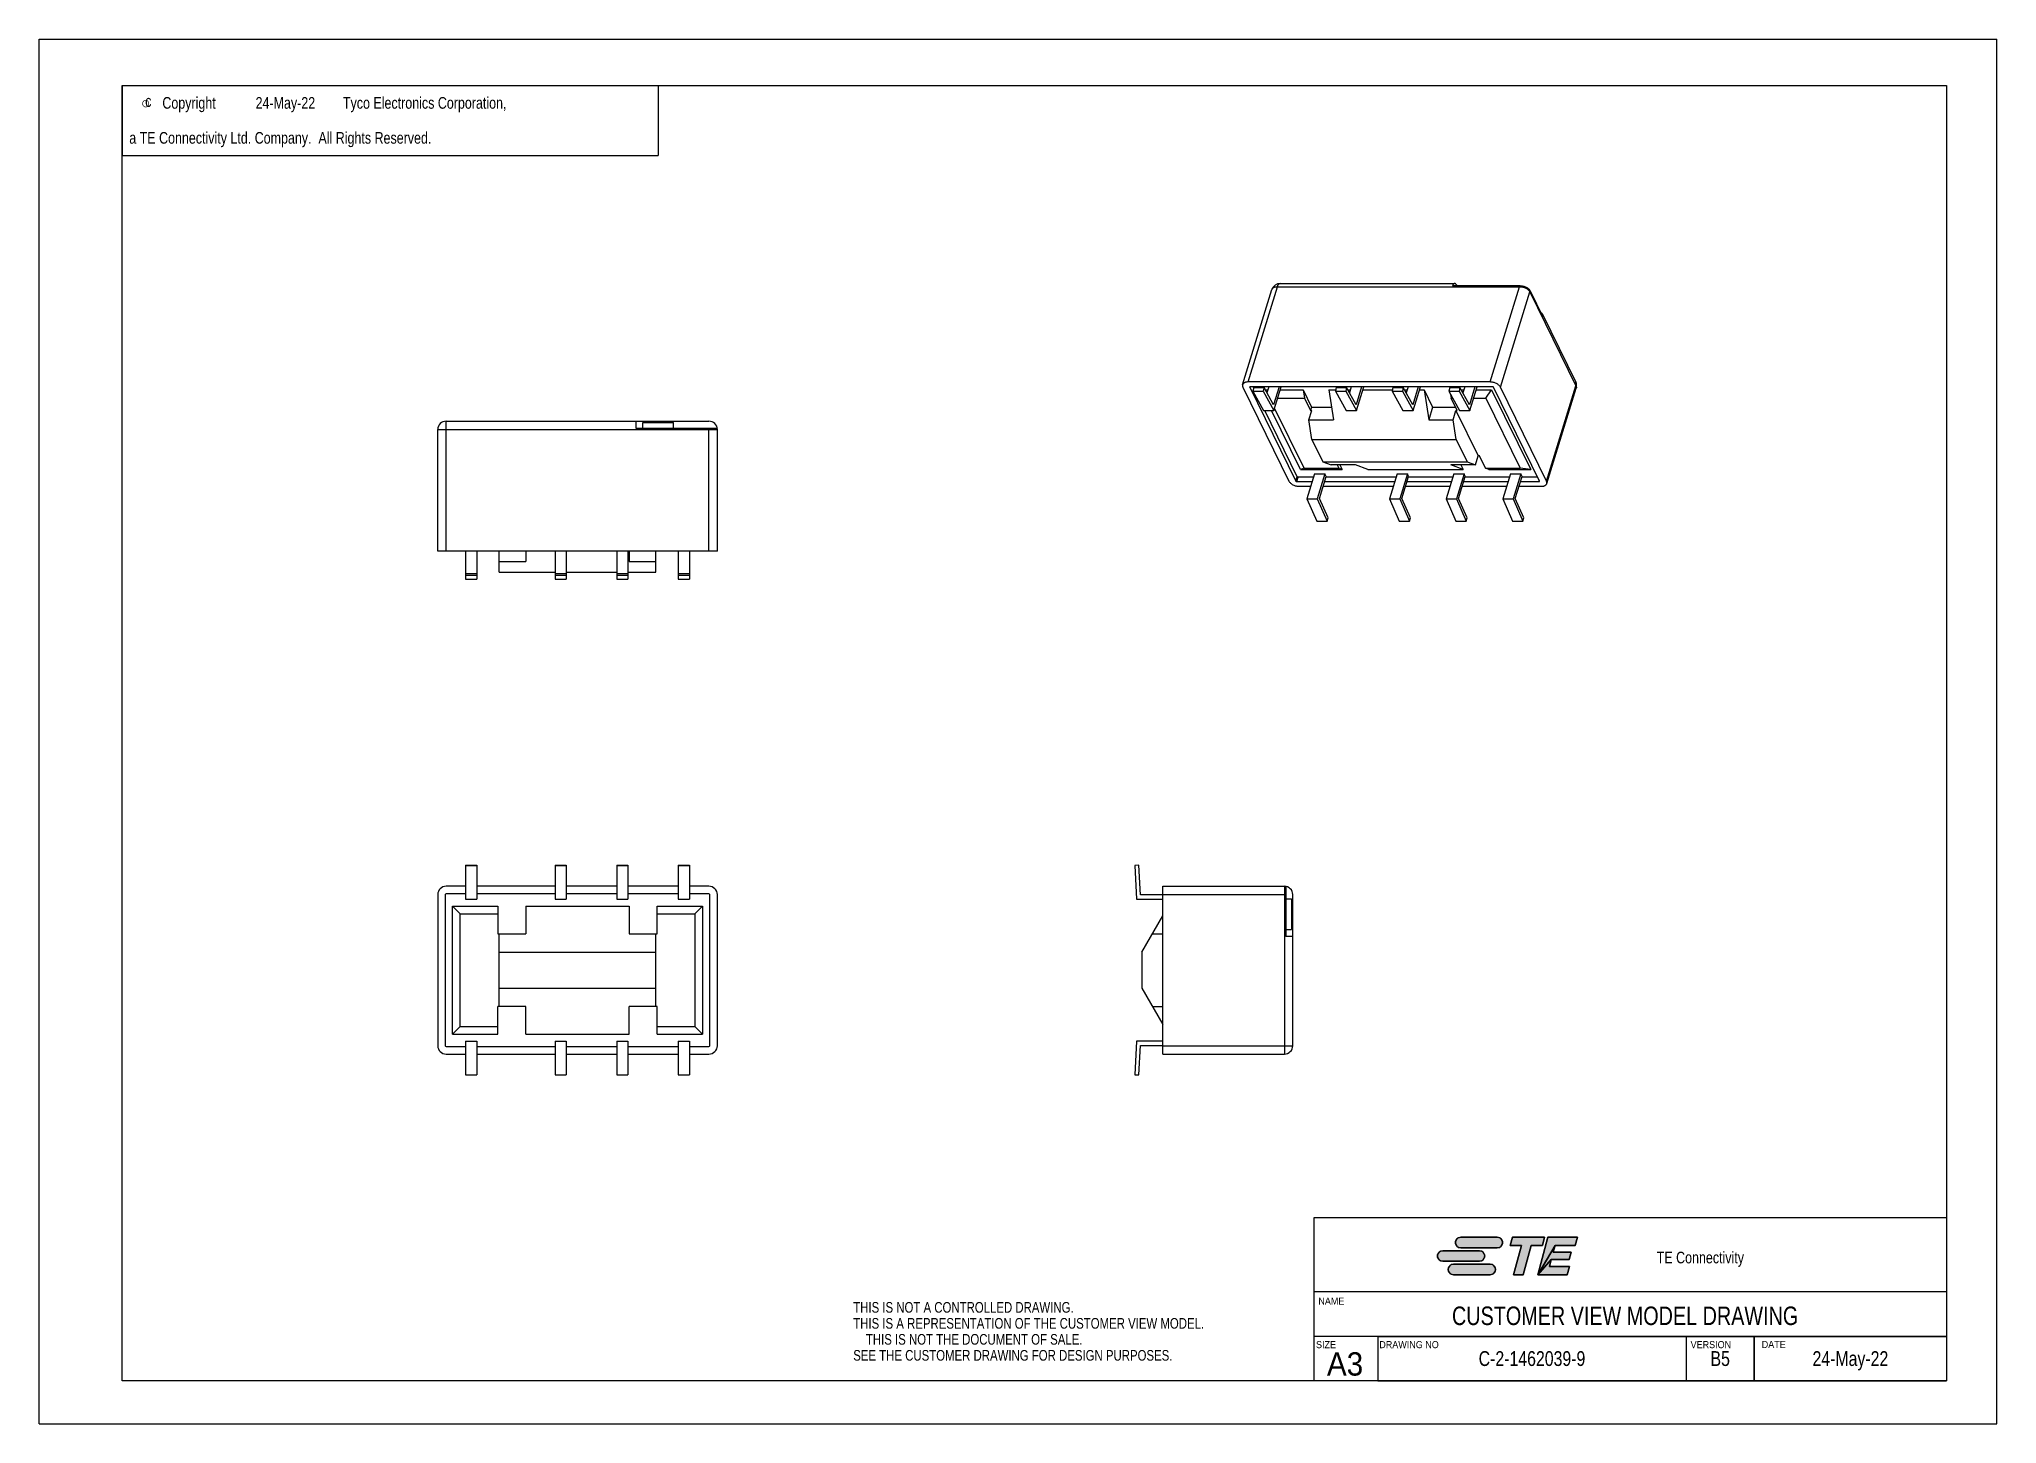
# Model space of a CAD drawing. Extents: x 0 to 420, y 0 to 297.
import ezdxf
from ezdxf.enums import TextEntityAlignment as Align

# ---------------------------------------------------------------- set-up
doc = ezdxf.new("R2010")
doc.units = 0
doc.header["$LTSCALE"] = 23.1
doc.layers.get('0').update_dxf_attribs({"linetype": 'CONTINUOUS'})
doc.layers.add('DRAFT_ENTITY', color=7, linetype='CONTINUOUS')
doc.styles.get("Standard").update_dxf_attribs({"font": 'txt', "width": 0.95})
doc.styles.add('TEXTSTYLE_1', font='gdt', dxfattribs={"width": 0.8})
doc.styles.add('TEXTSTYLE_2', font='txt', dxfattribs={"width": 0.8})

# ---------------------------------------------------------------- blocks, each defined once
blk = doc.blocks.new('TE_CONNECTIVITY_BL0', base_point=(315, 36))
at = {"linetype": 'CONTINUOUS'}
for points in [[(304.83, 40.02), (304.98, 40.02), (312.83, 40.02), (312.98, 40.02), (313.13, 39.99), (313.27, 39.94), (313.4, 39.87), (313.52, 39.79), (313.64, 39.69), (313.73, 39.58), (313.82, 39.45), (313.88, 39.32), (313.93, 39.18), (313.96, 39.03), (313.97, 38.88), (313.96, 38.74), (313.93, 38.59), (313.88, 38.45), (313.82, 38.31), (313.73, 38.19), (313.64, 38.08), (313.52, 37.98), (313.4, 37.9), (313.27, 37.83), (313.13, 37.78), (312.98, 37.75), (304.98, 37.74), (304.83, 37.75), (304.69, 37.78), (304.54, 37.83), (304.41, 37.9), (304.29, 37.98), (304.17, 38.08), (304.08, 38.19), (303.99, 38.31), (303.93, 38.45), (303.88, 38.59), (303.85, 38.74), (303.84, 38.88), (303.85, 39.03), (303.88, 39.18), (303.93, 39.32), (303.99, 39.45), (304.08, 39.58), (304.17, 39.69), (304.29, 39.79), (304.41, 39.87), (304.54, 39.94), (304.69, 39.99)], [(315.59, 38.22), (316.08, 40.02), (322.98, 40.02), (322.5, 38.22), (320.09, 38.22), (318.41, 31.98), (316.33, 31.98), (318.01, 38.22)], [(330.01, 40.02), (329.52, 38.22), (325.21, 38.22), (321.49, 31.98), (323.64, 40.02)], [(328.69, 36.83), (328.26, 35.22), (324.4, 35.22), (321.49, 31.98), (325.21, 38.22), (324.84, 36.83)], [(300.98, 37.13), (301.13, 37.14), (308.98, 37.14), (309.13, 37.13), (309.28, 37.1), (309.42, 37.05), (309.55, 36.99), (309.68, 36.9), (309.79, 36.81), (309.89, 36.69), (309.97, 36.57), (310.04, 36.44), (310.08, 36.3), (310.11, 36.15), (310.12, 36), (310.11, 35.85), (310.08, 35.7), (310.04, 35.56), (309.97, 35.43), (309.89, 35.31), (309.79, 35.19), (309.68, 35.1), (309.55, 35.01), (309.42, 34.95), (309.28, 34.9), (309.13, 34.87), (301.13, 34.86), (300.98, 34.87), (300.84, 34.9), (300.7, 34.95), (300.56, 35.01), (300.44, 35.1), (300.33, 35.19), (300.23, 35.31), (300.15, 35.43), (300.08, 35.56), (300.03, 35.7), (300, 35.85), (299.99, 36), (300, 36.15), (300.03, 36.3), (300.08, 36.44), (300.15, 36.57), (300.23, 36.69), (300.33, 36.81), (300.44, 36.9), (300.56, 36.99), (300.7, 37.05), (300.84, 37.1)], [(303.3, 34.25), (303.44, 34.26), (311.29, 34.26), (311.44, 34.25), (311.59, 34.22), (311.73, 34.17), (311.86, 34.1), (311.99, 34.02), (312.1, 33.92), (312.2, 33.81), (312.28, 33.69), (312.35, 33.55), (312.39, 33.41), (312.42, 33.26), (312.43, 33.12), (312.42, 32.97), (312.39, 32.82), (312.35, 32.68), (312.28, 32.55), (312.2, 32.42), (312.1, 32.31), (311.99, 32.21), (311.86, 32.13), (311.73, 32.06), (311.59, 32.01), (311.44, 31.98), (303.44, 31.98), (303.3, 31.98), (303.15, 32.01), (303.01, 32.06), (302.87, 32.13), (302.75, 32.21), (302.64, 32.31), (302.54, 32.42), (302.46, 32.55), (302.39, 32.68), (302.34, 32.82), (302.31, 32.97), (302.3, 33.12), (302.31, 33.26), (302.34, 33.41), (302.39, 33.55), (302.46, 33.69), (302.54, 33.81), (302.64, 33.92), (302.75, 34.02), (302.87, 34.1), (303.01, 34.17), (303.15, 34.22)], [(328.33, 33.78), (327.85, 31.98), (321.49, 31.98), (324.4, 35.22), (324.02, 33.78)]]:
    blk.add_hatch(color=2, dxfattribs=at).paths.add_polyline_path(points)
at = {"color": 2, "linetype": 'CONTINUOUS'}
for p, q in [((312.83, 40.02), (304.98, 40.02)), ((316.08, 40.02), (315.59, 38.22)), ((315.59, 38.22), (318.01, 38.22)), ((322.98, 40.02), (316.08, 40.02)), ((318.01, 38.22), (316.33, 31.98)), ((318.41, 31.98), (320.09, 38.22)), ((320.09, 38.22), (322.5, 38.22)), ((323.64, 40.02), (321.49, 31.98)), ((322.5, 38.22), (322.98, 40.02)), ((330.01, 40.02), (323.64, 40.02)), ((324.84, 36.83), (325.21, 38.22)), ((325.21, 38.22), (329.52, 38.22)), ((329.52, 38.22), (330.01, 40.02)), ((308.98, 37.14), (301.13, 37.14)), ((301.13, 34.86), (308.98, 34.86)), ((311.29, 34.26), (303.44, 34.26)), ((304.98, 37.74), (312.83, 37.74)), ((324.02, 33.78), (324.4, 35.22)), ((328.33, 33.78), (324.02, 33.78)), ((324.4, 35.22), (328.26, 35.22)), ((328.69, 36.83), (324.84, 36.83)), ((327.85, 31.98), (328.33, 33.78)), ((328.26, 35.22), (328.69, 36.83)), ((303.44, 31.98), (311.29, 31.98)), ((316.33, 31.98), (318.41, 31.98)), ((321.49, 31.98), (327.85, 31.98))]:
    blk.add_line(p, q, dxfattribs=at)
for points in [[(304.83, 40.02), (304.98, 40.02), (312.83, 40.02), (312.98, 40.02), (313.13, 39.99), (313.27, 39.94), (313.4, 39.87), (313.52, 39.79), (313.64, 39.69), (313.73, 39.58), (313.82, 39.45), (313.88, 39.32), (313.93, 39.18), (313.96, 39.03), (313.97, 38.88), (313.96, 38.74), (313.93, 38.59), (313.88, 38.45), (313.82, 38.31), (313.73, 38.19), (313.64, 38.08), (313.52, 37.98), (313.4, 37.9), (313.27, 37.83), (313.13, 37.78), (312.98, 37.75), (304.98, 37.74), (304.83, 37.75), (304.69, 37.78), (304.54, 37.83), (304.41, 37.9), (304.29, 37.98), (304.17, 38.08), (304.08, 38.19), (303.99, 38.31), (303.93, 38.45), (303.88, 38.59), (303.85, 38.74), (303.84, 38.88), (303.85, 39.03), (303.88, 39.18), (303.93, 39.32), (303.99, 39.45), (304.08, 39.58), (304.17, 39.69), (304.29, 39.79), (304.41, 39.87), (304.54, 39.94), (304.69, 39.99), (304.83, 40.02)], [(315.59, 38.22), (316.08, 40.02), (322.98, 40.02), (322.5, 38.22), (320.09, 38.22), (318.41, 31.98), (316.33, 31.98), (318.01, 38.22), (315.59, 38.22)], [(330.01, 40.02), (329.52, 38.22), (325.21, 38.22), (321.49, 31.98), (323.64, 40.02), (330.01, 40.02)], [(328.69, 36.83), (328.26, 35.22), (324.4, 35.22), (321.49, 31.98), (325.21, 38.22), (324.84, 36.83), (328.69, 36.83)], [(300.98, 37.13), (301.13, 37.14), (308.98, 37.14), (309.13, 37.13), (309.28, 37.1), (309.42, 37.05), (309.55, 36.99), (309.68, 36.9), (309.79, 36.81), (309.89, 36.69), (309.97, 36.57), (310.04, 36.44), (310.08, 36.3), (310.11, 36.15), (310.12, 36), (310.11, 35.85), (310.08, 35.7), (310.04, 35.56), (309.97, 35.43), (309.89, 35.31), (309.79, 35.19), (309.68, 35.1), (309.55, 35.01), (309.42, 34.95), (309.28, 34.9), (309.13, 34.87), (301.13, 34.86), (300.98, 34.87), (300.84, 34.9), (300.7, 34.95), (300.56, 35.01), (300.44, 35.1), (300.33, 35.19), (300.23, 35.31), (300.15, 35.43), (300.08, 35.56), (300.03, 35.7), (300, 35.85), (299.99, 36), (300, 36.15), (300.03, 36.3), (300.08, 36.44), (300.15, 36.57), (300.23, 36.69), (300.33, 36.81), (300.44, 36.9), (300.56, 36.99), (300.7, 37.05), (300.84, 37.1), (300.98, 37.13)], [(303.3, 34.25), (303.44, 34.26), (311.29, 34.26), (311.44, 34.25), (311.59, 34.22), (311.73, 34.17), (311.86, 34.1), (311.99, 34.02), (312.1, 33.92), (312.2, 33.81), (312.28, 33.69), (312.35, 33.55), (312.39, 33.41), (312.42, 33.26), (312.43, 33.12), (312.42, 32.97), (312.39, 32.82), (312.35, 32.68), (312.28, 32.55), (312.2, 32.42), (312.1, 32.31), (311.99, 32.21), (311.86, 32.13), (311.73, 32.06), (311.59, 32.01), (311.44, 31.98), (303.44, 31.98), (303.3, 31.98), (303.15, 32.01), (303.01, 32.06), (302.87, 32.13), (302.75, 32.21), (302.64, 32.31), (302.54, 32.42), (302.46, 32.55), (302.39, 32.68), (302.34, 32.82), (302.31, 32.97), (302.3, 33.12), (302.31, 33.26), (302.34, 33.41), (302.39, 33.55), (302.46, 33.69), (302.54, 33.81), (302.64, 33.92), (302.75, 34.02), (302.87, 34.1), (303.01, 34.17), (303.15, 34.22), (303.3, 34.25)], [(328.33, 33.78), (327.85, 31.98), (321.49, 31.98), (324.4, 35.22), (324.02, 33.78), (328.33, 33.78)]]:
    blk.add_lwpolyline(points, dxfattribs=at)
for centre, start, end in [((304.98, 38.88), 90, 270), ((312.83, 38.88), 270, 90), ((301.13, 36), 90, 270), ((303.44, 33.12), 90, 270), ((308.98, 36), 270, 90), ((311.29, 33.12), 270, 90)]:
    blk.add_arc(centre, 1.14, start, end, dxfattribs=at)
for points in [[(309.13, 34.87), (308.98, 34.86), (301.13, 34.86)], [(312.98, 37.75), (312.83, 37.74), (304.98, 37.74)], [(311.44, 31.98), (311.29, 31.98), (303.44, 31.98)]]:
    blk.add_solid(points, dxfattribs=at)

msp = doc.modelspace()

# ---------------------------------------------------------------- linework, layer by layer
at = {"color": 7, "linetype": 'CONTINUOUS'}
for p, q in [((0, 0), (0, 297)), ((0, 297), (420, 297)), ((420, 0), (420, 297)), ((17.78, 9.23), (17.78, 287.08)), ((17.78, 287.08), (409.21, 287.08)), ((409.21, 287.08), (409.21, 9.23)), ((259.35, 223.47), (265.66, 243.91)), ((265.66, 243.91), (317.61, 243.91)), ((266.21, 244.59), (303.68, 244.59)), ((303.21, 244.13), (317.69, 244.13)), ((304.12, 244.2), (304.15, 244.13)), ((311.29, 223.47), (317.61, 243.91)), ((258.17, 222.88), (264.49, 243.33)), ((313.5, 222.35), (319.82, 242.79)), ((319.82, 242.79), (329.7, 222.65)), ((319.87, 243.03), (322.61, 237.43)), ((322.52, 237.99), (329.66, 223.45)), ((311.29, 223.47), (259.35, 223.47)), ((323.38, 202.21), (329.7, 222.65)), ((258.24, 222.35), (268.12, 202.21)), ((259.73, 222.35), (259.76, 222.44)), ((259.73, 222.35), (269.61, 202.21)), ((311.79, 222.46), (259.84, 222.46)), ((260.61, 222.26), (260.41, 221.53)), ((260.41, 221.53), (262.69, 217.35)), ((260.41, 221.53), (262.62, 221.53)), ((260.58, 222.15), (260.43, 222.46)), ((260.61, 222.26), (262.82, 222.26)), ((262.82, 222.26), (262.62, 221.53)), ((262.62, 221.53), (264.91, 217.35)), ((264.84, 218.58), (262.82, 222.26)), ((263.1, 221.76), (263.61, 221.76)), ((263.83, 222.46), (263.42, 221.16)), ((266.04, 222.46), (264.84, 218.58)), ((264.91, 217.35), (266.49, 222.46)), ((265.72, 219.97), (271.43, 219.97)), ((266.27, 221.76), (271.16, 221.76)), ((271.16, 221.76), (271.43, 219.97)), ((271.16, 221.76), (272.97, 218.07)), ((271.43, 219.97), (272.74, 217.32)), ((276.69, 221.76), (277.67, 215.38)), ((276.69, 221.76), (278.16, 221.76)), ((278.29, 222.26), (278.09, 221.53)), ((278.09, 221.53), (280.38, 217.35)), ((278.09, 221.53), (280.3, 221.53)), ((278.29, 222.26), (280.51, 222.26)), ((280.51, 222.26), (280.3, 221.53)), ((280.3, 221.53), (282.59, 217.35)), ((282.52, 218.58), (280.51, 222.26)), ((280.78, 221.76), (281.3, 221.76)), ((281.51, 222.46), (281.11, 221.16)), ((283.72, 222.46), (282.52, 218.58)), ((282.59, 217.35), (284.17, 222.46)), ((283.95, 221.76), (290.31, 221.76)), ((290.45, 222.26), (290.25, 221.53)), ((290.25, 221.53), (292.54, 217.35)), ((290.25, 221.53), (292.46, 221.53)), ((290.45, 222.26), (292.66, 222.26)), ((292.66, 222.26), (292.46, 221.53)), ((292.46, 221.53), (294.75, 217.35)), ((294.68, 218.58), (292.66, 222.26)), ((292.94, 221.76), (293.45, 221.76)), ((293.67, 222.46), (293.27, 221.16)), ((295.88, 222.46), (294.68, 218.58)), ((294.75, 217.35), (296.33, 222.46)), ((296.11, 221.76), (297.13, 221.76)), ((297.13, 221.76), (298.95, 218.07)), ((297.13, 221.76), (298.12, 215.38)), ((302.61, 222.26), (302.41, 221.53)), ((302.41, 221.53), (304.62, 221.53)), ((302.41, 221.53), (304.7, 217.35)), ((302.61, 222.26), (304.82, 222.26)), ((302.81, 220.8), (302.93, 219.97)), ((302.93, 219.97), (303.26, 219.97)), ((304.24, 217.32), (302.93, 219.97)), ((304.82, 222.26), (304.62, 221.53)), ((304.62, 221.53), (306.91, 217.35)), ((306.84, 218.58), (304.82, 222.26)), ((305.1, 221.76), (305.61, 221.76)), ((305.83, 222.46), (305.43, 221.16)), ((308.04, 222.46), (306.84, 218.58)), ((306.91, 217.35), (308.49, 222.46)), ((307.72, 219.97), (310.36, 219.97)), ((308.27, 221.76), (311.61, 221.76)), ((310.36, 219.97), (311.61, 221.76)), ((310.36, 219.97), (317.72, 204.96)), ((311.61, 221.76), (319.99, 204.68)), ((321.89, 202.21), (312.01, 222.35)), ((323.38, 202.21), (313.5, 222.35)), ((323.45, 201.68), (329.76, 222.12)), ((87.3, 187.16), (87.3, 215.06)), ((87.3, 215.06), (143.7, 215.06)), ((127.98, 215.06), (127.98, 213.56)), ((129.48, 213.56), (129.48, 214.76)), ((129.48, 214.76), (136.08, 214.76)), ((132.78, 215.06), (132.78, 214.76)), ((136.08, 213.56), (136.08, 214.76)), ((262.69, 217.35), (264.91, 217.35)), ((269.9, 203.15), (262.93, 217.35)), ((270.59, 204.68), (264.37, 217.35)), ((271.38, 204.96), (265.06, 217.84)), ((272.42, 215.38), (273.02, 217.32)), ((273.07, 211.16), (272.42, 215.38)), ((272.42, 215.38), (277.67, 215.38)), ((272.97, 218.07), (272.74, 217.32)), ((272.74, 217.32), (273.02, 217.32)), ((272.97, 218.07), (277.25, 218.07)), ((280.38, 217.35), (282.59, 217.35)), ((292.54, 217.35), (294.75, 217.35)), ((298.95, 218.07), (298.12, 215.38)), ((298.12, 215.38), (303.37, 215.38)), ((298.95, 218.07), (303.87, 218.07)), ((303.37, 215.38), (303.96, 217.32)), ((304.02, 211.16), (303.37, 215.38)), ((303.96, 217.32), (304.24, 217.32)), ((303.96, 217.32), (308.72, 207.62)), ((304.7, 217.35), (306.91, 217.35)), ((85.5, 187.16), (85.5, 213.26)), ((85.5, 213.26), (145.5, 213.26)), ((127.98, 213.56), (145.47, 213.56)), ((143.7, 187.16), (143.7, 213.56)), ((145.5, 187.16), (145.5, 213.26)), ((273.07, 211.16), (275.43, 206.35)), ((273.07, 211.16), (304.02, 211.16)), ((304.02, 211.16), (306.37, 206.35)), ((275.43, 206.35), (277.18, 205.68)), ((275.43, 206.35), (306.37, 206.35)), ((306.37, 206.35), (308.12, 205.68)), ((308.12, 205.68), (308.72, 207.62)), ((309, 207.62), (308.72, 207.62)), ((310.3, 204.96), (309, 207.62)), ((269.61, 202.21), (269.9, 203.15)), ((269.83, 202.1), (270.12, 203.04)), ((269.83, 202.1), (273.13, 202.1)), ((273.43, 203.04), (270.12, 203.04)), ((271.38, 204.96), (270.59, 204.68)), ((270.59, 204.68), (279.54, 204.68)), ((271.38, 204.96), (278.8, 204.96)), ((273.64, 203.75), (271.99, 198.4)), ((273.64, 203.75), (275.85, 203.75)), ((275.85, 203.75), (274.2, 198.4)), ((274.68, 198.51), (276.13, 203.19)), ((275.79, 202.1), (290.82, 202.1)), ((276.13, 203.19), (275.85, 203.75)), ((291.11, 203.04), (276.08, 203.04)), ((282.43, 205.68), (277.18, 205.68)), ((278.45, 205.68), (278.8, 204.96)), ((279.54, 204.68), (278.8, 204.96)), ((279.05, 205.68), (279.54, 204.68)), ((285.07, 204.68), (282.43, 205.68)), ((285.07, 204.68), (305.52, 204.68)), ((291.33, 203.75), (289.68, 198.4)), ((291.33, 203.75), (293.54, 203.75)), ((293.54, 203.75), (291.89, 198.4)), ((292.37, 198.51), (293.81, 203.19)), ((293.48, 202.1), (302.98, 202.1)), ((293.81, 203.19), (293.54, 203.75)), ((303.27, 203.04), (293.77, 203.04)), ((303.49, 203.75), (301.83, 198.4)), ((308.12, 205.68), (302.87, 205.68)), ((305.52, 204.68), (302.87, 205.68)), ((303.49, 203.75), (305.7, 203.75)), ((305.7, 203.75), (304.05, 198.4)), ((304.53, 198.51), (305.97, 203.19)), ((305.02, 205.68), (305.52, 204.68)), ((305.64, 202.1), (315.14, 202.1)), ((305.97, 203.19), (305.7, 203.75)), ((315.43, 203.04), (305.93, 203.04)), ((310.3, 204.96), (317.72, 204.96)), ((311.04, 204.68), (310.3, 204.96)), ((311.04, 204.68), (319.99, 204.68)), ((315.64, 203.75), (313.99, 198.4)), ((315.64, 203.75), (317.86, 203.75)), ((317.86, 203.75), (316.2, 198.4)), ((316.68, 198.51), (318.13, 203.19)), ((319.99, 204.68), (317.72, 204.96)), ((317.79, 202.1), (321.78, 202.1)), ((318.13, 203.19), (317.86, 203.75)), ((321.49, 203.04), (318.08, 203.04)), ((321.78, 202.1), (321.84, 202.3)), ((270.33, 201.09), (272.82, 201.09)), ((271.99, 198.4), (274.1, 193.63)), ((271.99, 198.4), (274.2, 198.4)), ((274.2, 198.4), (276.31, 193.63)), ((276.54, 194.31), (274.68, 198.51)), ((275.48, 201.09), (290.51, 201.09)), ((289.68, 198.4), (291.89, 198.4)), ((289.68, 198.4), (291.78, 193.63)), ((291.89, 198.4), (293.99, 193.63)), ((294.22, 194.31), (292.37, 198.51)), ((293.17, 201.09), (302.67, 201.09)), ((301.83, 198.4), (304.05, 198.4)), ((301.83, 198.4), (303.94, 193.63)), ((304.05, 198.4), (306.15, 193.63)), ((306.38, 194.31), (304.53, 198.51)), ((305.32, 201.09), (314.82, 201.09)), ((313.99, 198.4), (316.2, 198.4)), ((313.99, 198.4), (316.1, 193.63)), ((316.2, 198.4), (318.31, 193.63)), ((318.54, 194.31), (316.68, 198.51)), ((317.48, 201.09), (322.27, 201.09)), ((274.1, 193.63), (276.31, 193.63)), ((276.31, 193.63), (276.54, 194.31)), ((291.78, 193.63), (293.99, 193.63)), ((293.99, 193.63), (294.22, 194.31)), ((303.94, 193.63), (306.15, 193.63)), ((306.15, 193.63), (306.38, 194.31)), ((316.1, 193.63), (318.31, 193.63)), ((318.31, 193.63), (318.54, 194.31)), ((145.5, 187.16), (85.5, 187.16)), ((91.5, 187.16), (91.5, 181.16)), ((93.9, 187.16), (93.9, 181.16)), ((98.7, 182.66), (98.7, 187.16)), ((98.7, 184.93), (104.4, 184.93)), ((104.4, 187.16), (104.4, 184.93)), ((110.7, 187.16), (110.7, 181.16)), ((113.1, 187.16), (113.1, 181.16)), ((123.9, 187.16), (123.9, 181.16)), ((126.3, 187.16), (126.3, 181.16)), ((126.6, 187.16), (126.6, 184.93)), ((126.6, 184.93), (132.3, 184.93)), ((132.3, 182.66), (132.3, 187.16)), ((137.1, 187.16), (137.1, 181.16)), ((139.5, 187.16), (139.5, 181.16)), ((91.5, 182.39), (93.9, 182.39)), ((91.5, 182.06), (93.9, 182.06)), ((91.5, 181.16), (93.9, 181.16)), ((98.7, 182.66), (110.7, 182.66)), ((110.7, 182.39), (113.1, 182.39)), ((110.7, 182.06), (113.1, 182.06)), ((110.7, 181.16), (113.1, 181.16)), ((113.1, 182.66), (123.9, 182.66)), ((123.9, 182.39), (126.3, 182.39)), ((123.9, 182.06), (126.3, 182.06)), ((123.9, 181.16), (126.3, 181.16)), ((126.3, 182.66), (132.3, 182.66)), ((137.1, 182.39), (139.5, 182.39)), ((137.1, 182.06), (139.5, 182.06)), ((137.1, 181.16), (139.5, 181.16)), ((91.5, 119.8), (91.5, 112.55)), ((91.5, 119.8), (93.9, 119.8)), ((91.5, 119.75), (93.9, 119.75)), ((93.9, 119.8), (93.9, 112.55)), ((110.7, 119.8), (110.7, 112.55)), ((110.7, 119.8), (113.1, 119.8)), ((110.7, 119.75), (113.1, 119.75)), ((113.1, 119.8), (113.1, 112.55)), ((123.9, 119.8), (123.9, 112.55)), ((123.9, 119.8), (126.3, 119.8)), ((123.9, 119.75), (126.3, 119.75)), ((126.3, 119.8), (126.3, 112.55)), ((137.1, 119.8), (137.1, 112.55)), ((137.1, 119.8), (139.5, 119.8)), ((137.1, 119.75), (139.5, 119.75)), ((139.5, 119.8), (139.5, 112.55)), ((235.95, 119.8), (235.05, 119.75)), ((235.05, 119.75), (235.43, 112.55)), ((236.28, 113.45), (235.95, 119.8)), ((85.5, 113.51), (85.5, 81.11)), ((87.12, 113.51), (87.12, 81.11)), ((91.5, 115.31), (87.3, 115.31)), ((91.5, 113.69), (87.3, 113.69)), ((110.7, 115.31), (93.9, 115.31)), ((110.7, 113.69), (93.9, 113.69)), ((123.9, 115.31), (113.1, 115.31)), ((123.9, 113.69), (113.1, 113.69)), ((137.1, 115.31), (126.3, 115.31)), ((137.1, 113.69), (126.3, 113.69)), ((143.7, 115.31), (139.5, 115.31)), ((143.7, 113.69), (139.5, 113.69)), ((143.88, 81.11), (143.88, 113.51)), ((145.5, 81.11), (145.5, 113.51)), ((241.05, 113.45), (236.28, 113.45)), ((241.05, 79.31), (241.05, 115.31)), ((241.05, 115.31), (267.15, 115.31)), ((241.05, 113.51), (267.45, 113.51)), ((267.15, 115.31), (267.15, 79.31)), ((267.45, 115.29), (267.45, 104.51)), ((268.95, 81.11), (268.95, 113.51)), ((88.68, 83.57), (88.68, 111.05)), ((88.68, 111.05), (90.34, 109.39)), ((88.68, 111.05), (98.4, 111.05)), ((90.34, 85.24), (90.34, 109.39)), ((90.34, 109.39), (98.4, 109.39)), ((91.5, 112.55), (93.9, 112.55)), ((98.4, 111.05), (98.4, 105.11)), ((104.4, 111.05), (104.4, 105.11)), ((104.4, 111.05), (126.6, 111.05)), ((110.7, 112.55), (113.1, 112.55)), ((123.9, 112.55), (126.3, 112.55)), ((126.6, 111.05), (126.6, 105.11)), ((132.6, 111.05), (142.32, 111.05)), ((132.6, 105.11), (132.6, 111.05)), ((132.6, 109.39), (140.66, 109.39)), ((137.1, 112.55), (139.5, 112.55)), ((140.66, 109.39), (142.32, 111.05)), ((140.66, 109.39), (140.66, 85.24)), ((142.32, 111.05), (142.32, 83.57)), ((235.43, 112.55), (241.05, 112.55)), ((267.45, 112.61), (268.65, 112.61)), ((268.65, 112.61), (268.65, 106.01)), ((268.95, 109.31), (268.65, 109.31)), ((98.4, 105.11), (104.4, 105.11)), ((98.7, 89.51), (98.7, 105.11)), ((126.6, 105.11), (132.6, 105.11)), ((132.3, 89.51), (132.3, 105.11)), ((236.55, 101.18), (241.05, 108.97)), ((238.82, 105.11), (241.05, 105.11)), ((267.45, 106.01), (268.65, 106.01)), ((98.7, 101.18), (132.3, 101.18)), ((236.55, 101.18), (236.55, 93.45)), ((268.95, 104.51), (267.45, 104.51)), ((98.7, 93.45), (132.3, 93.45)), ((236.55, 93.45), (241.05, 85.65)), ((98.4, 83.57), (98.4, 89.51)), ((104.4, 89.51), (98.4, 89.51)), ((104.4, 83.57), (104.4, 89.51)), ((132.6, 89.51), (126.6, 89.51)), ((126.6, 83.57), (126.6, 89.51)), ((132.6, 83.57), (132.6, 89.51)), ((238.82, 89.51), (241.05, 89.51)), ((90.34, 85.24), (88.68, 83.57)), ((90.34, 85.24), (98.4, 85.24)), ((132.6, 85.24), (140.66, 85.24)), ((142.32, 83.57), (140.66, 85.24)), ((87.3, 80.93), (91.5, 80.93)), ((88.68, 83.57), (98.4, 83.57)), ((91.5, 82.07), (91.5, 74.83)), ((91.5, 82.07), (93.9, 82.07)), ((93.9, 82.07), (93.9, 74.83)), ((93.9, 80.93), (110.7, 80.93)), ((104.4, 83.57), (126.6, 83.57)), ((110.7, 82.07), (113.1, 82.07)), ((110.7, 82.07), (110.7, 74.83)), ((113.1, 82.07), (113.1, 74.83)), ((113.1, 80.93), (123.9, 80.93)), ((123.9, 82.07), (126.3, 82.07)), ((123.9, 82.07), (123.9, 74.83)), ((126.3, 82.07), (126.3, 74.83)), ((126.3, 80.93), (137.1, 80.93)), ((132.6, 83.57), (142.32, 83.57)), ((137.1, 82.07), (139.5, 82.07)), ((137.1, 82.07), (137.1, 74.83)), ((139.5, 82.07), (139.5, 74.83)), ((139.5, 80.93), (143.7, 80.93)), ((235.43, 82.07), (235.05, 74.87)), ((241.05, 82.07), (235.43, 82.07)), ((235.95, 74.83), (236.28, 81.17)), ((236.28, 81.17), (241.05, 81.17)), ((241.05, 81.11), (268.95, 81.11)), ((87.3, 79.31), (91.5, 79.31)), ((93.9, 79.31), (110.7, 79.31)), ((113.1, 79.31), (123.9, 79.31)), ((126.3, 79.31), (137.1, 79.31)), ((139.5, 79.31), (143.7, 79.31)), ((241.05, 79.31), (267.15, 79.31)), ((91.5, 74.87), (93.9, 74.87)), ((91.5, 74.83), (93.9, 74.83)), ((110.7, 74.87), (113.1, 74.87)), ((110.7, 74.83), (113.1, 74.83)), ((123.9, 74.87), (126.3, 74.87)), ((123.9, 74.83), (126.3, 74.83)), ((137.1, 74.87), (139.5, 74.87)), ((137.1, 74.83), (139.5, 74.83)), ((235.05, 74.87), (235.95, 74.83)), ((409.21, 44.16), (273.44, 44.16)), ((273.44, 44.16), (273.44, 9.23)), ((409.21, 18.76), (273.44, 18.76)), ((287.21, 18.76), (287.21, 9.23)), ((353.33, 18.76), (353.33, 9.23)), ((367.96, 9.23), (367.96, 18.76)), ((409.21, 9.23), (17.78, 9.23)), ((30.48, 9.23), (17.78, 9.23)), ((0, 0), (420, 0))]:
    msp.add_line(p, q, dxfattribs=at)
at = {"color": 2, "linetype": 'CONTINUOUS'}
for p, q in [((17.78, 287.08), (132.78, 287.08)), ((17.78, 287.08), (17.78, 272.08)), ((132.78, 287.08), (132.78, 272.08)), ((17.78, 272.08), (132.78, 272.08)), ((287.21, 18.76), (409.21, 18.76)), ((287.21, 18.76), (287.21, 9.23)), ((353.33, 18.76), (353.33, 9.23)), ((367.96, 18.76), (367.96, 9.23)), ((409.21, 18.76), (409.21, 9.23)), ((287.21, 9.23), (409.21, 9.23))]:
    msp.add_line(p, q, dxfattribs=at)
at = {"color": 7, "linetype": 'CONTINUOUS'}
for centre, radius, start, end in [((266.21, 242.79), 1.8, 90.0033, 162.8481), ((328.04, 222.65), 1.8, 342.826, 26.1385), ((329.2, 222.3), 0.591, 342.8184, 348.0472), ((87.3, 213.26), 1.8, 90, 180), ((143.7, 213.26), 1.8, 0, 90), ((87.3, 113.51), 1.8, 90, 180), ((87.3, 113.51), 0.18, 90, 180), ((143.7, 113.51), 1.8, 0, 90), ((143.7, 113.51), 0.18, 0, 90), ((267.15, 113.51), 1.8, 0, 90), ((87.3, 81.11), 1.8, 180, 270), ((87.3, 81.11), 0.18, 180, 270), ((143.7, 81.11), 1.8, 270, 360), ((143.7, 81.11), 0.18, 270, 360), ((267.15, 81.11), 1.8, 270, 360)]:
    msp.add_arc(centre, radius, start, end, dxfattribs=at)
for points, knots in [([(264.49, 243.33), (264.51, 243.37), (264.55, 243.46), (264.63, 243.57), (264.75, 243.68), (264.89, 243.76), (265.06, 243.83), (265.25, 243.88), (265.45, 243.91), (265.59, 243.91), (265.66, 243.91)], [0, 0, 0, 0, 0.099673, 0.202889, 0.312615, 0.430922, 0.558872, 0.696753, 0.844216, 1, 1, 1, 1]), ([(265.66, 243.91), (265.68, 243.96), (265.71, 244.06), (265.77, 244.2), (265.83, 244.31), (265.9, 244.41), (265.98, 244.49), (266.05, 244.55), (266.13, 244.59), (266.19, 244.59), (266.21, 244.59)], [0, 0, 0, 0, 0.172662, 0.331875, 0.47637, 0.605845, 0.720753, 0.822575, 0.914149, 1, 1, 1, 1]), ([(303.68, 244.59), (303.66, 244.59), (303.62, 244.59), (303.55, 244.57), (303.49, 244.53), (303.43, 244.47), (303.37, 244.41), (303.31, 244.33), (303.26, 244.24), (303.23, 244.17), (303.21, 244.13)], [0, 0, 0, 0, 0.093157, 0.190511, 0.295624, 0.411103, 0.53866, 0.679247, 0.833168, 1, 1, 1, 1]), ([(304.12, 244.2), (304.09, 244.26), (304.04, 244.34), (303.97, 244.44), (303.91, 244.49), (303.86, 244.54), (303.8, 244.57), (303.74, 244.59), (303.7, 244.59), (303.68, 244.59)], [0, 0, 0, 0, 0.315219, 0.45427, 0.581248, 0.697231, 0.803928, 0.903797, 1, 1, 1, 1]), ([(317.69, 244.13), (317.68, 244.12), (317.65, 244.04), (317.63, 243.97), (317.61, 243.91)], [0, 0, 0, 0, 0.238858, 1, 1, 1, 1]), ([(317.61, 243.91), (317.72, 243.91), (317.95, 243.9), (318.29, 243.83), (318.63, 243.73), (318.94, 243.59), (319.23, 243.43), (319.48, 243.23), (319.68, 243.03), (319.78, 242.87), (319.82, 242.79)], [0, 0, 0, 0, 0.129655, 0.26455, 0.401251, 0.536276, 0.666223, 0.788115, 0.899751, 1, 1, 1, 1]), ([(317.69, 244.13), (317.8, 244.13), (318.03, 244.12), (318.36, 244.05), (318.69, 243.95), (319.01, 243.82), (319.29, 243.65), (319.53, 243.46), (319.73, 243.26), (319.83, 243.11), (319.87, 243.03)], [0, 0, 0, 0, 0.129669, 0.264547, 0.401257, 0.536279, 0.666224, 0.788122, 0.899743, 1, 1, 1, 1]), ([(319.82, 242.79), (319.82, 242.81), (319.85, 242.89), (319.86, 242.97), (319.87, 243.03)], [0, 0, 0, 0, 0.255225, 1, 1, 1, 1]), ([(322.15, 238.4), (322.19, 238.37), (322.26, 238.32), (322.37, 238.22), (322.46, 238.11), (322.5, 238.03), (322.52, 237.99)], [0, 0, 0, 0, 0.257996, 0.509302, 0.755879, 1, 1, 1, 1]), ([(322.52, 237.99), (322.54, 237.95), (322.58, 237.86), (322.61, 237.73), (322.62, 237.58), (322.62, 237.48), (322.61, 237.43)], [0, 0, 0, 0, 0.243877, 0.49035, 0.74185, 1, 1, 1, 1]), ([(258.17, 222.88), (258.16, 222.84), (258.15, 222.75), (258.15, 222.62), (258.18, 222.48), (258.21, 222.39), (258.24, 222.35)], [0, 0, 0, 0, 0.233661, 0.47445, 0.728579, 1, 1, 1, 1]), ([(259.35, 223.47), (259.27, 223.47), (259.13, 223.46), (258.93, 223.43), (258.74, 223.38), (258.58, 223.32), (258.43, 223.23), (258.32, 223.13), (258.23, 223.01), (258.19, 222.93), (258.17, 222.88)], [0, 0, 0, 0, 0.155789, 0.303255, 0.441136, 0.569085, 0.687389, 0.797111, 0.900326, 1, 1, 1, 1]), ([(313.5, 222.35), (313.46, 222.43), (313.36, 222.58), (313.16, 222.79), (312.91, 222.98), (312.63, 223.15), (312.31, 223.29), (311.97, 223.39), (311.63, 223.45), (311.41, 223.47), (311.29, 223.47)], [0, 0, 0, 0, 0.100249, 0.211884, 0.333776, 0.463722, 0.598746, 0.735447, 0.870343, 1, 1, 1, 1]), ([(329.66, 223.45), (329.69, 223.39), (329.73, 223.27), (329.76, 223.07), (329.75, 222.86), (329.72, 222.72), (329.7, 222.65)], [0, 0, 0, 0, 0.239081, 0.482883, 0.735672, 1, 1, 1, 1]), ([(329.7, 222.65), (329.72, 222.61), (329.75, 222.53), (329.78, 222.41), (329.79, 222.29), (329.79, 222.21), (329.78, 222.17)], [0, 0, 0, 0, 0.270156, 0.524706, 0.766458, 1, 1, 1, 1]), ([(259.84, 222.46), (259.83, 222.46), (259.8, 222.46), (259.76, 222.45), (259.74, 222.43), (259.73, 222.41), (259.72, 222.4)], [0, 0, 0, 0, 0.303545, 0.570087, 0.797808, 1, 1, 1, 1]), ([(259.72, 222.4), (259.72, 222.39), (259.72, 222.38), (259.72, 222.36), (259.73, 222.35)], [0, 0, 0, 0, 0.474794, 1, 1, 1, 1]), ([(312.01, 222.35), (312, 222.37), (311.97, 222.4), (311.92, 222.43), (311.86, 222.46), (311.81, 222.46), (311.79, 222.46)], [0, 0, 0, 0, 0.211454, 0.46335, 0.735295, 1, 1, 1, 1]), ([(268.12, 202.21), (268.16, 202.13), (268.26, 201.98), (268.46, 201.77), (268.71, 201.58), (268.99, 201.41), (269.31, 201.27), (269.65, 201.17), (269.99, 201.11), (270.22, 201.09), (270.33, 201.09)], [0, 0, 0, 0, 0.100249, 0.211884, 0.333776, 0.463722, 0.598746, 0.735447, 0.870343, 1, 1, 1, 1]), ([(269.61, 202.21), (269.62, 202.19), (269.65, 202.16), (269.7, 202.13), (269.76, 202.1), (269.81, 202.1), (269.83, 202.1)], [0, 0, 0, 0, 0.211454, 0.46335, 0.735295, 1, 1, 1, 1]), ([(270.12, 203.04), (270.1, 203.04), (270.05, 203.04), (269.99, 203.07), (269.94, 203.1), (269.92, 203.13), (269.91, 203.14), (269.9, 203.15)], [0, 0, 0, 0, 0.264212, 0.536193, 0.787984, 0.90001, 1, 1, 1, 1]), ([(321.78, 202.1), (321.79, 202.1), (321.82, 202.1), (321.86, 202.11), (321.88, 202.13), (321.9, 202.15), (321.9, 202.16)], [0, 0, 0, 0, 0.303545, 0.570087, 0.797808, 1, 1, 1, 1]), ([(321.9, 202.16), (321.9, 202.16), (321.9, 202.18), (321.9, 202.2), (321.89, 202.21)], [0, 0, 0, 0, 0.474794, 1, 1, 1, 1]), ([(322.27, 201.09), (322.35, 201.09), (322.49, 201.1), (322.69, 201.13), (322.88, 201.18), (323.04, 201.24), (323.19, 201.33), (323.3, 201.43), (323.39, 201.55), (323.43, 201.63), (323.45, 201.68)], [0, 0, 0, 0, 0.155789, 0.303255, 0.441136, 0.569085, 0.687389, 0.797111, 0.900326, 1, 1, 1, 1]), ([(323.45, 201.68), (323.46, 201.72), (323.47, 201.8), (323.47, 201.94), (323.44, 202.08), (323.41, 202.16), (323.38, 202.21)], [0, 0, 0, 0, 0.233661, 0.47445, 0.728579, 1, 1, 1, 1])]:
    msp.add_open_spline(points, degree=3, knots=knots, dxfattribs=at)
at = {"layer": 'DRAFT_ENTITY', "color": 7, "linetype": 'CONTINUOUS'}
msp.add_line((409.21, 28.28), (273.44, 28.28), dxfattribs=at)

# ---------------------------------------------------------------- block references
at = {"color": 2, "linetype": 'CONTINUOUS'}
msp.add_blockref('TE_CONNECTIVITY_BL0', (315, 36), dxfattribs=at)

# ---------------------------------------------------------------- texts
at = {"color": 2, "linetype": 'CONTINUOUS', "style": 'TEXTSTYLE_1'}
msp.add_text('e', height=2.5, dxfattribs=at).set_placement((21.85, 282.08))
at = {"color": 2, "linetype": 'CONTINUOUS', "style": 'TEXTSTYLE_2', "width": 0.8}
for s, height, p in [('c', 2.5, (22.75, 282.48)), ('Copyright ', 2.5, (26.43, 282.08)), ('24-May-22', 2.5, (46.43, 282.08)), (' Tyco Electronics Corporation,', 2.5, (64.43, 282.08)), ('  a TE Connectivity Ltd. Company.  All Rights Reserved.', 2.5, (17.85, 274.58)), ('TE Connectivity', 2.5, (347.03, 34.42)), ('THIS IS NOT A CONTROLLED DRAWING.', 2.286, (174.65, 23.84)), ('THIS IS A REPRESENTATION OF THE CUSTOMER VIEW MODEL.', 2.286, (174.65, 20.41)), ('    THIS IS NOT THE DOCUMENT OF SALE.', 2.286, (174.65, 16.98)), ('SEE THE CUSTOMER DRAWING FOR DESIGN PURPOSES.', 2.286, (174.65, 13.55))]:
    msp.add_text(s, height=height, dxfattribs=at).set_placement(p)
at = {"color": 2, "linetype": 'CONTINUOUS', "width": 0.95}
for s, height, p in [('NAME', 1.52, (274.44, 25.57)), ('SIZE', 1.52, (273.94, 16.23)), ('DRAWING NO', 1.52, (287.51, 16.23)), ('VERSION', 1.52, (354.3, 16.23)), ('DATE', 1.52, (369.56, 16.27)), ('A3', 5, (276.28, 10.35))]:
    msp.add_text(s, height=height, dxfattribs=at).set_placement(p)
at = {"color": 2, "linetype": 'CONTINUOUS', "style": 'TEXTSTYLE_2', "width": 0.8}
for s, height, p in [('CUSTOMER VIEW MODEL DRAWING', 3.968, (340.25, 21.19)), ('C-2-1462039-9', 3.18, (320.27, 12.41)), ('B5', 3.18, (360.65, 12.41)), ('24-May-22', 3.18, (388.58, 12.41))]:
    msp.add_text(s, height=height, dxfattribs=at).set_placement(p, align=Align.CENTER)

doc.saveas('drawing.dxf')
